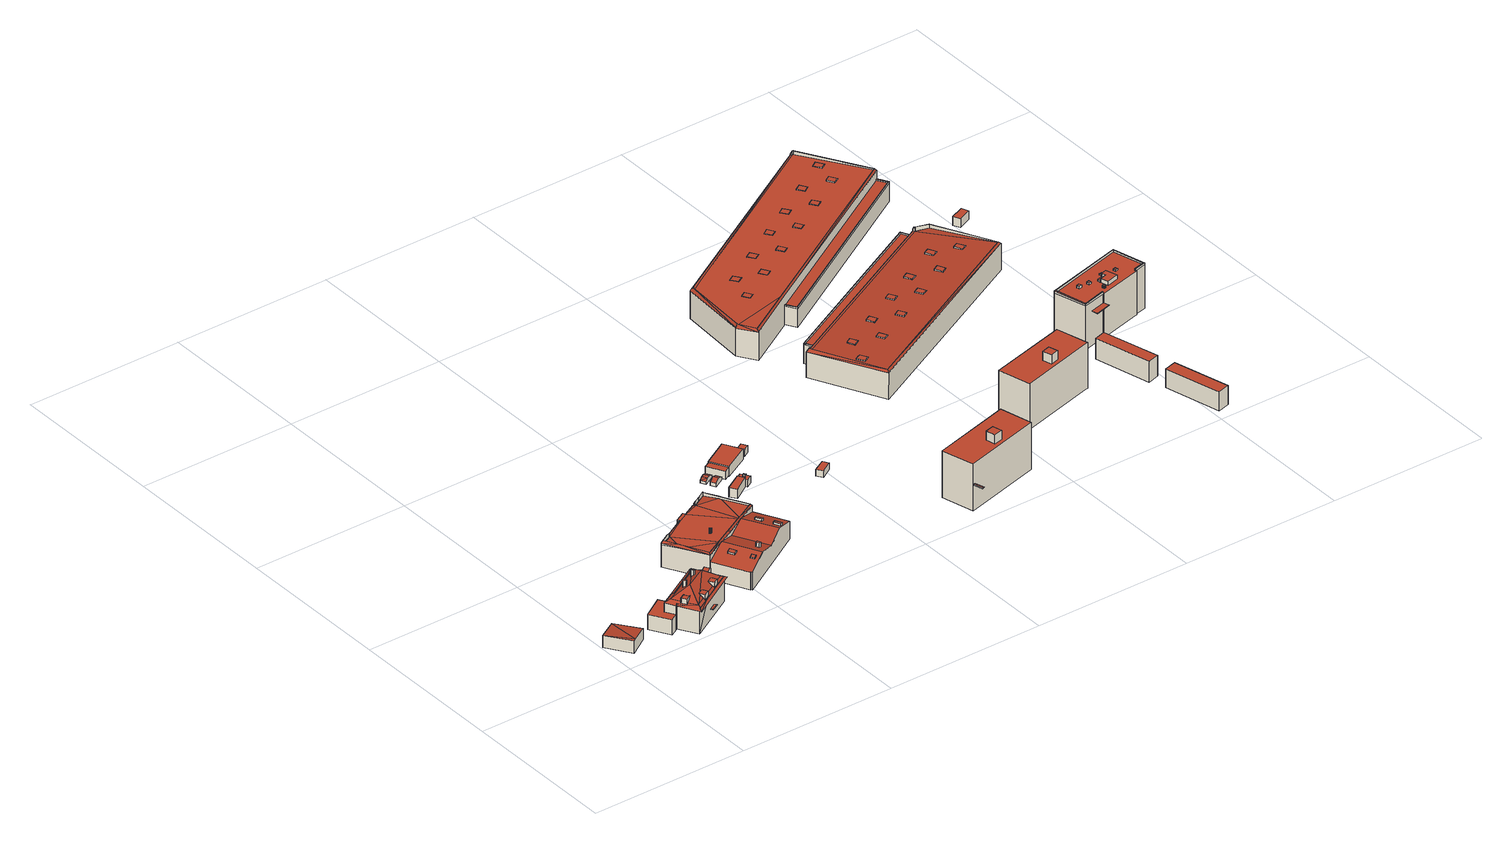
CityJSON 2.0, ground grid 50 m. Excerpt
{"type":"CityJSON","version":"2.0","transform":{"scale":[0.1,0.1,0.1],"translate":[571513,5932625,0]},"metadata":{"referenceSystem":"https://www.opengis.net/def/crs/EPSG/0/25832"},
"CityObjects":{
"building1":{"type":"Building","attributes":{"Grundfläche 2D":"64.911173","Grundhöhe NN":"1.165"},"geometry":[{"type":"Solid","lod":"3","boundaries":[[[[0,1,2]],[[3,2,4]],[[0,2,3]],[[4,2,1,5,6]],[[3,4,6,7]],[[0,3,7,8]],[[1,0,8,5]],[[6,5,8,7]]]],"semantics":{"surfaces":[{"type":"RoofSurface"},{"type":"WallSurface"},{"type":"GroundSurface"}],"values":[[0,0,0,1,1,1,1,2]]}}]},
"building2":{"type":"Building","attributes":{"Grundfläche 2D":"201.875138","Grundhöhe NN":"1.683"},"children":["building2-1","building2-2","building2-3","building2-4","building2-5","building2-6","building2-7"],"geometry":[{"type":"Solid","lod":"3","boundaries":[[[[9,10,11,12,13,14,15]],[[15,14,13,16]],[[17,18,19,20,21,22,23,15,16,13]],[[24,25,26,27,28,12,11]],[[26,25,24,29,30]],[[31,19,32,33,34,35,29,36,37]],[[38,26,30,29,35,34]],[[23,22,21,20,19,31,37]],[[39,40,41,42,26]],[[43,42,41,13,44]],[[27,26,42,12,28]],[[43,44,13,12,42]],[[39,26,38,34,33,32,19,41,40]],[[18,17,13,41,19]],[[45,46,47,48,49,50,51]],[[52,25,53,54,55]],[[31,56,35,55,57,58]],[[52,55,35,30]],[[59,60,22,58,57,61]],[[16,59,61,14]],[[14,61,62,63]],[[63,62,64,46,10]],[[10,46,45,11]],[[24,11,45,51]],[[24,51,65,54,53]],[[46,64,66,47]],[[48,47,66,67]],[[49,48,67,68]],[[50,49,68,69]],[[51,50,69,65]],[[69,68,67,66,64,62,61,57,55,54,65]],[[16,14,15]],[[14,63,10,9,15]],[[60,59,16,15,23,22]],[[29,24,25,52,30]],[[25,24,53]],[[30,35,29]],[[36,29,35,56,31,37]],[[37,31,58,22,23]]]],"semantics":{"surfaces":[{"type":"RoofSurface"},{"type":"WallSurface"},{"type":"GroundSurface"}],"values":[[0,0,0,0,0,0,0,0,0,0,0,0,0,0,0,1,1,1,1,1,1,1,1,1,1,1,1,1,1,1,2,0,0,0,0,0,0,0,0]]}}]},
"building2-1":{"type":"BuildingInstallation","parents":["building2"],"geometry":[{"type":"MultiSurface","lod":"3","boundaries":[[[40,70,71,72,73]],[[73,72,74,34]],[[38,75,71,70,39]],[[75,74,72,71]]],"semantics":{"surfaces":[{"type":"RoofSurface"},{"type":"WallSurface"}],"values":[0,1,1,1]}}]},
"building2-2":{"type":"BuildingInstallation","parents":["building2"],"geometry":[{"type":"MultiSurface","lod":"3","boundaries":[[[76,77,78,79]],[[80,81,76,79]],[[77,76,81,43,82]],[[82,83,78,77]],[[44,80,79,78,83]]],"semantics":{"surfaces":[{"type":"RoofSurface"},{"type":"WallSurface"}],"values":[0,1,1,1,1]}}]},
"building2-3":{"type":"BuildingInstallation","parents":["building2"],"geometry":[{"type":"MultiSurface","lod":"3","boundaries":[[[84,85,86,87]],[[87,86,88,27]],[[85,84,28,89]],[[89,88,86,85]]],"semantics":{"surfaces":[{"type":"RoofSurface"},{"type":"WallSurface"}],"values":[0,1,1,1]}}]},
"building2-4":{"type":"BuildingInstallation","parents":["building2"],"geometry":[{"type":"MultiSurface","lod":"3","boundaries":[[[90,91,92,93]],[[93,92,94,95]],[[90,93,95,96]],[[91,90,96,97]],[[92,91,97,94]]],"semantics":{"surfaces":[{"type":"RoofSurface"},{"type":"WallSurface"}],"values":[0,1,1,1,1]}}]},
"building2-5":{"type":"BuildingInstallation","parents":["building2"],"geometry":[{"type":"MultiSurface","lod":"3","boundaries":[[[98,99,100,101]],[[101,100,102,32]],[[99,98,33,103]],[[103,102,100,99]]],"semantics":{"surfaces":[{"type":"RoofSurface"},{"type":"WallSurface"}],"values":[0,1,1,1]}}]},
"building2-6":{"type":"BuildingInstallation","parents":["building2"],"geometry":[{"type":"MultiSurface","lod":"3","boundaries":[[[104,105,106,107,108]],[[108,107,109,17]],[[110,106,105,104,18,20]],[[21,109,107,106,110]]],"semantics":{"surfaces":[{"type":"RoofSurface"},{"type":"WallSurface"}],"values":[0,1,1,1]}}]},
"building2-7":{"type":"BuildingInstallation","parents":["building2"],"geometry":[{"type":"MultiSurface","lod":"3","boundaries":[[[111,112,113,114,115]],[[113,112,116,117]],[[118,116,112,111]],[[119,115,114,113,117,120]],[[111,115,119,118]],[[116,118,119,120,117]]],"semantics":{"surfaces":[{"type":"RoofSurface"},{"type":"WallSurface"},{"type":"OuterCeilingSurface"}],"values":[0,1,1,1,1,2]}}]},
"building3":{"type":"Building","attributes":{"Grundfläche 2D":"718.823413","Grundhöhe NN":"1.669"},"children":["building3-1","building3-2","building3-3","building3-4","building3-5","building3-6"],"geometry":[{"type":"Solid","lod":"3","boundaries":[[[[121,122,123]],[[124,122,121]],[[125,126,124]],[[126,122,124]],[[127,128,126,125]],[[127,129,130,131,132,128]],[[130,133,134,131]],[[135,136,134,133]],[[137,138,139,136,135,140,141]],[[142,143,144,145,146,147,139,138,148,149]],[[143,150,151,144]],[[152,153,151,150]],[[154,155,156,153,152]],[[156,155,157,158,159]],[[160,161,158,157]],[[162,161,160]],[[163,161,162]],[[164,165,166]],[[164,167,165]],[[167,164,168]],[[164,166,169]],[[170,171,172]],[[171,173,164,169,174,172]],[[175,176,164,173,177,178]],[[179,180,181]],[[182,183,184,180,179]],[[183,175,178,185,184]],[[182,186,183]],[[186,187,188,183]],[[188,189,190,183]],[[191,175,183,192,193]],[[175,194,195,196,197,176]],[[168,164,176,197,198]],[[199,200,201,202,203,204,205,140,206]],[[205,204,207,208,137]],[[209,148,208,207,210]],[[210,211,212,213,214,215,216,142,209]],[[183,190,192]],[[191,194,175]],[[167,168,121,123]],[[121,168,217,125,124]],[[129,127,125,217,218,219,130,133,130]],[[152,220,221,222,157,155,154]],[[222,190,162,160,157]],[[190,189,163,162]],[[189,188,161,163]],[[188,187,158,161]],[[187,186,182,179,181,151,153,156,159,158]],[[170,134,136,139,147,146,145,144,151,181,180,184,185,178,177,173,171]],[[170,172,174,169,166,126,128,132,131,134]],[[166,165,167,123,122,126]],[[168,223,224,217]],[[130,219,218,217,224,225,206,133]],[[133,206,140,135]],[[137,208,148,138]],[[142,216,150,143]],[[226,222,221,220,152,150,216,215,227]],[[192,190,222,226,228]],[[193,192,228,229]],[[191,193,229,230]],[[194,191,230,231,195]],[[196,195,231,232]],[[197,196,232,233]],[[198,197,233,234]],[[168,198,234,223]],[[199,206,225,235]],[[200,199,235,236]],[[237,202,201,200,236,238]],[[203,202,237,239]],[[240,211,210,207,204,203,239]],[[212,211,240,241]],[[213,212,241,242]],[[214,213,242,243]],[[215,214,243,227]],[[149,148,209,142]],[[141,140,205,137]],[[223,234,233,232,231,230,229,228,226,227,243,242,241,240,239,237,238,236,235,225,224]]]],"semantics":{"surfaces":[{"type":"RoofSurface"},{"type":"WallSurface"},{"type":"GroundSurface"}],"values":[[0,0,0,0,0,0,0,0,0,0,0,0,0,0,0,0,0,0,0,0,0,0,0,0,0,0,0,0,0,0,0,0,0,0,0,0,0,1,1,1,1,1,1,1,1,1,1,1,1,1,1,1,1,1,1,1,1,1,1,1,1,1,1,1,1,1,1,1,1,1,1,1,1,1,1,1,2]]}}]},
"building3-1":{"type":"BuildingInstallation","parents":["building3"],"geometry":[{"type":"MultiSurface","lod":"3","boundaries":[[[244,245,246,247]],[[247,246,248,249]],[[244,247,249,250]],[[245,244,250,251]],[[246,245,251,248]]],"semantics":{"surfaces":[{"type":"RoofSurface"},{"type":"WallSurface"}],"values":[0,1,1,1,1]}}]},
"building3-2":{"type":"BuildingInstallation","parents":["building3"],"geometry":[{"type":"MultiSurface","lod":"3","boundaries":[[[252,253,254,255]],[[255,254,256,257]],[[252,255,257,258]],[[253,252,258,259]],[[254,253,259,256]]],"semantics":{"surfaces":[{"type":"RoofSurface"},{"type":"WallSurface"}],"values":[0,1,1,1,1]}}]},
"building3-3":{"type":"BuildingInstallation","parents":["building3"],"geometry":[{"type":"MultiSurface","lod":"3","boundaries":[[[260,261,262,263]],[[263,262,264,265]],[[260,263,265,266]],[[261,260,266,267]],[[262,261,267,264]]],"semantics":{"surfaces":[{"type":"RoofSurface"},{"type":"WallSurface"}],"values":[0,1,1,1,1]}}]},
"building3-4":{"type":"BuildingInstallation","parents":["building3"],"geometry":[{"type":"MultiSurface","lod":"3","boundaries":[[[268,269,270,271]],[[272,273,271,270]],[[268,271,273,274]],[[274,275,269,268]],[[270,269,275,272]]],"semantics":{"surfaces":[{"type":"RoofSurface"},{"type":"WallSurface"}],"values":[0,1,1,1,1]}}]},
"building3-5":{"type":"BuildingInstallation","parents":["building3"],"geometry":[{"type":"MultiSurface","lod":"3","boundaries":[[[276,277,278,279]],[[279,278,280,281]],[[276,279,281,282]],[[277,276,282,283]],[[278,277,283,280]]],"semantics":{"surfaces":[{"type":"RoofSurface"},{"type":"WallSurface"}],"values":[0,1,1,1,1]}}]},
"building3-6":{"type":"BuildingInstallation","parents":["building3"],"geometry":[{"type":"MultiSurface","lod":"3","boundaries":[[[284,285,286,287,288,289,290,291,292,293,294,295,296,297,298,299,300,301,302,303,304,305,306,307,308,309]],[[287,286,310,311]],[[284,309,312,313]],[[285,284,313,314]],[[286,285,314,310]],[[288,287,311,315]],[[289,288,315,316]],[[290,289,316,317]],[[291,290,317,318]],[[292,291,318,319]],[[293,292,319,320]],[[294,293,320,321]],[[295,294,321,322]],[[296,295,322,323]],[[297,296,323,324]],[[298,297,324,325]],[[299,298,325,326]],[[300,299,326,327]],[[301,300,327,328]],[[302,301,328,329]],[[303,302,329,330]],[[304,303,330,331]],[[305,304,331,332]],[[306,305,332,333]],[[307,306,333,334]],[[308,307,334,335]],[[309,308,335,312]]],"semantics":{"surfaces":[{"type":"RoofSurface"},{"type":"WallSurface"}],"values":[0,1,1,1,1,1,1,1,1,1,1,1,1,1,1,1,1,1,1,1,1,1,1,1,1,1,1]}}]},
"building4":{"type":"Building","attributes":{"Grundfläche 2D":"6.693221","Grundhöhe NN":"1.765"},"geometry":[{"type":"Solid","lod":"3","boundaries":[[[[336,337,338]],[[339,340,338,341]],[[336,338,340]],[[342,339,341,343]],[[343,341,338,337,344,345]],[[342,343,345,346]],[[336,340,339,342,346,347]],[[337,336,347,344]],[[345,344,347,346]]]],"semantics":{"surfaces":[{"type":"RoofSurface"},{"type":"WallSurface"},{"type":"GroundSurface"}],"values":[[0,0,0,0,1,1,1,1,2]]}}]},
"building5":{"type":"Building","attributes":{"Grundfläche 2D":"14.439196","Grundhöhe NN":"1.629"},"geometry":[{"type":"Solid","lod":"3","boundaries":[[[[348,349,350,351]],[[352,353,351,350]],[[353,354,348,351]],[[354,355,349,348]],[[355,352,350,349]],[[355,354,353,352]]]],"semantics":{"surfaces":[{"type":"RoofSurface"},{"type":"WallSurface"},{"type":"GroundSurface"}],"values":[[0,1,1,1,1,2]]}}]},
"building6":{"type":"Building","attributes":{"Grundfläche 2D":"6.372736","Grundhöhe NN":"1.716"},"geometry":[{"type":"Solid","lod":"3","boundaries":[[[[356,357,358,359]],[[360,356,359,361]],[[361,359,358,362,363]],[[360,361,363,364]],[[357,356,360,364,365]],[[358,357,365,362]],[[363,362,365,364]]]],"semantics":{"surfaces":[{"type":"RoofSurface"},{"type":"WallSurface"},{"type":"GroundSurface"}],"values":[[0,0,1,1,1,1,2]]}}]},
"building7":{"type":"Building","attributes":{"Grundfläche 2D":"13.160797","Grundhöhe NN":"1.723"},"geometry":[{"type":"Solid","lod":"3","boundaries":[[[[366,367,368,369]],[[370,371,369,368]],[[371,372,366,369]],[[372,373,367,366]],[[373,370,368,367]],[[373,372,371,370]]]],"semantics":{"surfaces":[{"type":"RoofSurface"},{"type":"WallSurface"},{"type":"GroundSurface"}],"values":[[0,1,1,1,1,2]]}}]},
"building8":{"type":"Building","attributes":{"Grundfläche 2D":"6.324212","Grundhöhe NN":"1.735"},"children":["building8-1"],"geometry":[{"type":"Solid","lod":"3","boundaries":[[[[374,375,376,377,378,379]],[[376,375,374,380,381]],[[377,376,381,382]],[[379,378,377,382,383]],[[374,379,383,380]],[[381,380,383,382]]]],"semantics":{"surfaces":[{"type":"RoofSurface"},{"type":"WallSurface"},{"type":"GroundSurface"}],"values":[[0,1,1,1,1,2]]}}]},
"building8-1":{"type":"BuildingInstallation","parents":["building8"],"geometry":[{"type":"MultiSurface","lod":"3","boundaries":[[[384,385,386,387,388]],[[389,390,386,385]],[[390,391,388,387,386]],[[391,392,384,388]],[[392,389,385,384]]],"semantics":{"surfaces":[{"type":"RoofSurface"},{"type":"WallSurface"}],"values":[0,1,1,1,1]}}]},
"building9":{"type":"Building","attributes":{"Grundfläche 2D":"57.552962","Grundhöhe NN":"1.314"},"geometry":[{"type":"Solid","lod":"3","boundaries":[[[[393,394,395,396,397]],[[395,394,398,399]],[[400,397,396,395,399,401]],[[393,397,400,402]],[[394,393,402,398]],[[401,399,398,402,400]]]],"semantics":{"surfaces":[{"type":"RoofSurface"},{"type":"WallSurface"},{"type":"GroundSurface"}],"values":[[0,1,1,1,1,2]]}}]},
"building10":{"type":"Building","attributes":{"Grundfläche 2D":"4.506181","Grundhöhe NN":"1.540"},"geometry":[{"type":"Solid","lod":"3","boundaries":[[[[403,404,405,406]],[[407,408,406,405]],[[408,409,403,406]],[[409,410,404,403]],[[410,407,405,404]],[[410,409,408,407]]]],"semantics":{"surfaces":[{"type":"RoofSurface"},{"type":"WallSurface"},{"type":"GroundSurface"}],"values":[[0,1,1,1,1,2]]}}]},
"building11":{"type":"Building","attributes":{"Grundfläche 2D":"9.383256","Grundhöhe NN":"2.180"},"geometry":[{"type":"Solid","lod":"3","boundaries":[[[[411,412,413,414]],[[415,416,414,413]],[[416,417,411,414]],[[417,418,412,411]],[[418,415,413,412]],[[418,417,416,415]]]],"semantics":{"surfaces":[{"type":"RoofSurface"},{"type":"WallSurface"},{"type":"GroundSurface"}],"values":[[0,1,1,1,1,2]]}}]},
"building12":{"type":"Building","attributes":{"Grundfläche 2D":"268.471034","Grundhöhe NN":"0.979"},"children":["building12-1","building12-2"],"geometry":[{"type":"Solid","lod":"3","boundaries":[[[[419,420,421,422]],[[422,421,423,424]],[[419,422,424,425,426,427]],[[419,427,426,425,428,420]],[[421,420,428,423]],[[425,424,423,428]]]],"semantics":{"surfaces":[{"type":"RoofSurface"},{"type":"WallSurface"},{"type":"GroundSurface"}],"values":[[0,1,1,1,1,2]]}}]},
"building12-1":{"type":"BuildingInstallation","parents":["building12"],"geometry":[{"type":"MultiSurface","lod":"3","boundaries":[[[429,430,431,432]],[[432,431,433,434]],[[429,432,434,435]],[[430,429,435,436]],[[431,430,436,433]]],"semantics":{"surfaces":[{"type":"RoofSurface"},{"type":"WallSurface"}],"values":[0,1,1,1,1]}}]},
"building12-2":{"type":"BuildingInstallation","parents":["building12"],"geometry":[{"type":"MultiSurface","lod":"3","boundaries":[[[437,438,439,427,440]],[[441,442,439,438]],[[442,426,427,439]],[[426,443,440,427]],[[443,444,437,440]],[[444,441,438,437]],[[426,442,441,444,443]]],"semantics":{"surfaces":[{"type":"RoofSurface"},{"type":"WallSurface"},{"type":"OuterCeilingSurface"}],"values":[0,1,1,1,1,1,2]}}]},
"building13":{"type":"Building","attributes":{"Grundfläche 2D":"267.771009","Grundhöhe NN":"1.353"},"children":["building13-1","building13-2"],"geometry":[{"type":"Solid","lod":"3","boundaries":[[[[445,446,447,448,449]],[[449,448,450,451]],[[445,449,451,452]],[[453,447,446,445,452,454]],[[448,447,453,450]],[[452,451,450,453,454]]]],"semantics":{"surfaces":[{"type":"RoofSurface"},{"type":"WallSurface"},{"type":"GroundSurface"}],"values":[[0,1,1,1,1,2]]}}]},
"building13-1":{"type":"BuildingInstallation","parents":["building13"],"geometry":[{"type":"MultiSurface","lod":"3","boundaries":[[[455,456,457,458]],[[459,460,458,457]],[[455,458,460,461]],[[461,462,456,455]],[[457,456,462,459]]],"semantics":{"surfaces":[{"type":"RoofSurface"},{"type":"WallSurface"}],"values":[0,1,1,1,1]}}]},
"building13-2":{"type":"BuildingInstallation","parents":["building13"],"geometry":[{"type":"MultiSurface","lod":"3","boundaries":[[[463,464,465,466]],[[467,468,466,465]],[[468,469,463,466]],[[469,470,464,463]],[[470,467,465,464]],[[470,469,468,467]]],"semantics":{"surfaces":[{"type":"RoofSurface"},{"type":"WallSurface"},{"type":"OuterCeilingSurface"}],"values":[0,1,1,1,1,2]}}]},
"building14":{"type":"Building","attributes":{"Grundfläche 2D":"230.793294","Grundhöhe NN":"1.533"},"geometry":[{"type":"Solid","lod":"3","boundaries":[[[[471,472,473,474,475,476,477,478]],[[479,480,481,482,483]],[[484,480,473,472]],[[480,479,474,473]],[[475,474,479,483]],[[476,475,483,482]],[[482,485,477,476]],[[485,486,478,477]],[[471,478,486,487]],[[487,484,472,471]],[[488,489,490,481,480,484]],[[490,491,492,485,482,481]],[[492,493,486,485]],[[493,494,487,486]],[[494,488,484,487]],[[492,491,490,489,488,494,493]]]],"semantics":{"surfaces":[{"type":"RoofSurface"},{"type":"WallSurface"},{"type":"GroundSurface"}],"values":[[0,0,1,1,1,1,1,1,1,1,1,1,1,1,1,2]]}}]},
"building15":{"type":"Building","attributes":{"Grundfläche 2D":"1714.586540","Grundhöhe NN":"1.752"},"children":["building15-1","building15-2","building15-3","building15-4","building15-5","building15-6","building15-7","building15-8","building15-9","building15-10","building15-11"],"geometry":[{"type":"Solid","lod":"3","boundaries":[[[[495,496,497]],[[498,497,496]],[[499,500,496,495]],[[501,500,499]],[[502,500,501]],[[502,503,504,500]],[[505,504,503]],[[505,506,507,504]],[[508,509,507,506]],[[510,511,508]],[[511,509,508]],[[512,513,509,511]],[[514,515,513]],[[515,509,513]],[[516,517,518,519,520]],[[521,522,520,519]],[[520,523,524]],[[520,522,523]],[[500,519,525]],[[520,515,514,516]],[[509,515,520,524]],[[507,509,524,523]],[[522,504,507,523]],[[500,504,522,521]],[[500,525,496]],[[497,498,519,518]],[[519,500,521]],[[498,496,525,519]],[[526,527,528,495,497,518,517]],[[529,530,516,514,513,512,511,510,531,532]],[[517,516,530,526]],[[501,499,495,528,533]],[[503,502,501,533,534]],[[506,505,503,534,535]],[[510,508,506,535,531]],[[528,527,526,530,529,532,531,535,534,533]]]],"semantics":{"surfaces":[{"type":"RoofSurface"},{"type":"WallSurface"},{"type":"GroundSurface"}],"values":[[0,0,0,0,0,0,0,0,0,0,0,0,0,0,0,0,0,0,0,1,1,1,1,1,1,1,1,1,1,1,1,1,1,1,1,2]]}}]},
"building15-1":{"type":"BuildingInstallation","parents":["building15"],"geometry":[{"type":"MultiSurface","lod":"3","boundaries":[[[536,537,538,539]],[[539,538,540,541]],[[536,539,541,542]],[[537,536,542,543]],[[538,537,543,540]]],"semantics":{"surfaces":[{"type":"RoofSurface"},{"type":"WallSurface"}],"values":[0,1,1,1,1]}}]},
"building15-2":{"type":"BuildingInstallation","parents":["building15"],"geometry":[{"type":"MultiSurface","lod":"3","boundaries":[[[544,545,546,547]],[[548,549,545,544]],[[549,550,546,545]],[[550,551,547,546]],[[551,548,544,547]]],"semantics":{"surfaces":[{"type":"RoofSurface"},{"type":"WallSurface"}],"values":[0,1,1,1,1]}}]},
"building15-3":{"type":"BuildingInstallation","parents":["building15"],"geometry":[{"type":"MultiSurface","lod":"3","boundaries":[[[552,553,554,555]],[[555,554,556,557]],[[552,555,557,558]],[[553,552,558,559]],[[554,553,559,556]]],"semantics":{"surfaces":[{"type":"RoofSurface"},{"type":"WallSurface"}],"values":[0,1,1,1,1]}}]},
"building15-4":{"type":"BuildingInstallation","parents":["building15"],"geometry":[{"type":"MultiSurface","lod":"3","boundaries":[[[560,561,562,563]],[[563,562,564,565]],[[560,563,565,566]],[[561,560,566,567]],[[562,561,567,564]]],"semantics":{"surfaces":[{"type":"RoofSurface"},{"type":"WallSurface"}],"values":[0,1,1,1,1]}}]},
"building15-5":{"type":"BuildingInstallation","parents":["building15"],"geometry":[{"type":"MultiSurface","lod":"3","boundaries":[[[568,569,570,571]],[[571,570,572,573]],[[568,571,573,574]],[[569,568,574,575]],[[570,569,575,572]]],"semantics":{"surfaces":[{"type":"RoofSurface"},{"type":"WallSurface"}],"values":[0,1,1,1,1]}}]},
"building15-6":{"type":"BuildingInstallation","parents":["building15"],"geometry":[{"type":"MultiSurface","lod":"3","boundaries":[[[576,577,578,579]],[[579,578,580,581]],[[576,579,581,582]],[[577,576,582,583]],[[578,577,583,580]]],"semantics":{"surfaces":[{"type":"RoofSurface"},{"type":"WallSurface"}],"values":[0,1,1,1,1]}}]},
"building15-7":{"type":"BuildingInstallation","parents":["building15"],"geometry":[{"type":"MultiSurface","lod":"3","boundaries":[[[584,585,586,587]],[[587,586,588,589]],[[584,587,589,590]],[[585,584,590,591]],[[586,585,591,588]]],"semantics":{"surfaces":[{"type":"RoofSurface"},{"type":"WallSurface"}],"values":[0,1,1,1,1]}}]},
"building15-8":{"type":"BuildingInstallation","parents":["building15"],"geometry":[{"type":"MultiSurface","lod":"3","boundaries":[[[592,593,594,595]],[[595,594,596,597]],[[592,595,597,598]],[[593,592,598,599]],[[594,593,599,596]]],"semantics":{"surfaces":[{"type":"RoofSurface"},{"type":"WallSurface"}],"values":[0,1,1,1,1]}}]},
"building15-9":{"type":"BuildingInstallation","parents":["building15"],"geometry":[{"type":"MultiSurface","lod":"3","boundaries":[[[600,601,602,603]],[[603,602,604,605]],[[600,603,605,606]],[[601,600,606,607]],[[602,601,607,604]]],"semantics":{"surfaces":[{"type":"RoofSurface"},{"type":"WallSurface"}],"values":[0,1,1,1,1]}}]},
"building15-10":{"type":"BuildingInstallation","parents":["building15"],"geometry":[{"type":"MultiSurface","lod":"3","boundaries":[[[608,609,610,611,612,613,614]],[[615,616,612,611,610,609,617,618]],[[613,612,616,619]],[[620,608,614,613,619,621]],[[609,608,620,617]]],"semantics":{"surfaces":[{"type":"RoofSurface"},{"type":"WallSurface"}],"values":[0,1,1,1,1]}}]},
"building15-11":{"type":"BuildingInstallation","parents":["building15"],"geometry":[{"type":"MultiSurface","lod":"3","boundaries":[[[622,623,624,625]],[[625,624,626,627]],[[622,625,627,628]],[[623,622,628,629]],[[624,623,629,626]]],"semantics":{"surfaces":[{"type":"RoofSurface"},{"type":"WallSurface"}],"values":[0,1,1,1,1]}}]},
"building16":{"type":"Building","attributes":{"Grundfläche 2D":"1991.423264","Grundhöhe NN":"1.202"},"children":["building16-1","building16-2","building16-3","building16-4","building16-5","building16-6","building16-7","building16-8","building16-9","building16-10","building16-11","building16-12"],"geometry":[{"type":"Solid","lod":"3","boundaries":[[[[630,631,632,633,634]],[[635,633,632]],[[635,636,637,633]],[[638,637,636]],[[638,639,640,637]],[[639,641,642,643,644,640]],[[642,645,646,647,648,649,643]],[[650,649,648]],[[650,651,652,649]],[[653,652,651]],[[654,655,656]],[[656,655,657,658]],[[659,657,655,660,661,662,663,664]],[[662,661,665]],[[666,652,653]],[[630,634,654]],[[655,654,634]],[[655,634,633,660]],[[653,658,657,666]],[[666,657,659,652]],[[659,664,649,652]],[[643,649,664,663,662,665,640,644]],[[665,661,637,640]],[[661,660,633,637]],[[656,667,630,654]],[[668,632,631,630,667,669]],[[658,653,651,670,671]],[[667,656,658,671,672]],[[636,635,632,668,673]],[[639,638,636,673,674]],[[675,676,677,648,647,646,645,642,641,639,674,678]],[[651,650,648,677,670]],[[678,674,673,668,669,667,672,671,670,677,676,675]]]],"semantics":{"surfaces":[{"type":"RoofSurface"},{"type":"WallSurface"},{"type":"GroundSurface"}],"values":[[0,0,0,0,0,0,0,0,0,0,0,0,0,0,0,1,1,1,1,1,1,1,1,1,1,1,1,1,1,1,1,1,2]]}}]},
"building16-1":{"type":"BuildingInstallation","parents":["building16"],"geometry":[{"type":"MultiSurface","lod":"3","boundaries":[[[679,680,681,682]],[[683,684,680,679,685]],[[684,686,681,680]],[[686,687,682,681]],[[685,679,682,687,688]]],"semantics":{"surfaces":[{"type":"RoofSurface"},{"type":"WallSurface"}],"values":[0,1,1,1,1]}}]},
"building16-2":{"type":"BuildingInstallation","parents":["building16"],"geometry":[{"type":"MultiSurface","lod":"3","boundaries":[[[689,690,691,692]],[[692,691,693,694]],[[689,692,694,695]],[[690,689,695,696]],[[691,690,696,693]]],"semantics":{"surfaces":[{"type":"RoofSurface"},{"type":"WallSurface"}],"values":[0,1,1,1,1]}}]},
"building16-3":{"type":"BuildingInstallation","parents":["building16"],"geometry":[{"type":"MultiSurface","lod":"3","boundaries":[[[697,698,699,700]],[[700,699,701,702]],[[697,700,702,703]],[[698,697,703,704]],[[699,698,704,701]]],"semantics":{"surfaces":[{"type":"RoofSurface"},{"type":"WallSurface"}],"values":[0,1,1,1,1]}}]},
"building16-4":{"type":"BuildingInstallation","parents":["building16"],"geometry":[{"type":"MultiSurface","lod":"3","boundaries":[[[705,706,707,708]],[[708,707,709,710]],[[705,708,710,711]],[[706,705,711,712]],[[707,706,712,709]]],"semantics":{"surfaces":[{"type":"RoofSurface"},{"type":"WallSurface"}],"values":[0,1,1,1,1]}}]},
"building16-5":{"type":"BuildingInstallation","parents":["building16"],"geometry":[{"type":"MultiSurface","lod":"3","boundaries":[[[713,714,715,716]],[[716,715,717,718]],[[713,716,718,719]],[[714,713,719,720]],[[715,714,720,717]]],"semantics":{"surfaces":[{"type":"RoofSurface"},{"type":"WallSurface"}],"values":[0,1,1,1,1]}}]},
"building16-6":{"type":"BuildingInstallation","parents":["building16"],"geometry":[{"type":"MultiSurface","lod":"3","boundaries":[[[721,722,723,724]],[[724,723,725,726]],[[721,724,726,727]],[[722,721,727,728]],[[723,722,728,725]]],"semantics":{"surfaces":[{"type":"RoofSurface"},{"type":"WallSurface"}],"values":[0,1,1,1,1]}}]},
"building16-7":{"type":"BuildingInstallation","parents":["building16"],"geometry":[{"type":"MultiSurface","lod":"3","boundaries":[[[729,730,731,732]],[[732,731,733,734]],[[729,732,734,735]],[[730,729,735,736]],[[731,730,736,733]]],"semantics":{"surfaces":[{"type":"RoofSurface"},{"type":"WallSurface"}],"values":[0,1,1,1,1]}}]},
"building16-8":{"type":"BuildingInstallation","parents":["building16"],"geometry":[{"type":"MultiSurface","lod":"3","boundaries":[[[737,738,739,740]],[[740,739,741,742]],[[737,740,742,743]],[[738,737,743,744]],[[739,738,744,741]]],"semantics":{"surfaces":[{"type":"RoofSurface"},{"type":"WallSurface"}],"values":[0,1,1,1,1]}}]},
"building16-9":{"type":"BuildingInstallation","parents":["building16"],"geometry":[{"type":"MultiSurface","lod":"3","boundaries":[[[745,746,747,748]],[[748,747,749,750]],[[745,748,750,751]],[[746,745,751,752]],[[747,746,752,749]]],"semantics":{"surfaces":[{"type":"RoofSurface"},{"type":"WallSurface"}],"values":[0,1,1,1,1]}}]},
"building16-10":{"type":"BuildingInstallation","parents":["building16"],"geometry":[{"type":"MultiSurface","lod":"3","boundaries":[[[753,754,755,756]],[[756,755,757,758]],[[753,756,758,759]],[[754,753,759,760]],[[755,754,760,757]]],"semantics":{"surfaces":[{"type":"RoofSurface"},{"type":"WallSurface"}],"values":[0,1,1,1,1]}}]},
"building16-11":{"type":"BuildingInstallation","parents":["building16"],"geometry":[{"type":"MultiSurface","lod":"3","boundaries":[[[761,762,763,764]],[[764,763,765,766]],[[761,764,766,767]],[[762,761,767,768]],[[763,762,768,765]]],"semantics":{"surfaces":[{"type":"RoofSurface"},{"type":"WallSurface"}],"values":[0,1,1,1,1]}}]},
"building16-12":{"type":"BuildingInstallation","parents":["building16"],"geometry":[{"type":"MultiSurface","lod":"3","boundaries":[[[769,770,771,772]],[[772,771,773,774]],[[769,772,774,775]],[[770,769,775,776]],[[771,770,776,773]]],"semantics":{"surfaces":[{"type":"RoofSurface"},{"type":"WallSurface"}],"values":[0,1,1,1,1]}}]},
"building17":{"type":"Building","attributes":{"Grundfläche 2D":"253.788900","Grundhöhe NN":"1.532"},"geometry":[{"type":"Solid","lod":"3","boundaries":[[[[777,778,779,780,781,782,783,784,785]],[[786,787,788,789]],[[790,791,786,780,779,778]],[[786,789,781,780]],[[782,781,789,788]],[[788,787,783,782]],[[787,792,784,783]],[[792,793,785,784]],[[793,794,777,785]],[[794,790,778,777]],[[795,796,792,787,786,791,790,797,798]],[[793,792,796,799]],[[794,793,799,800]],[[790,794,800,797]],[[796,795,798,797,800,799]]]],"semantics":{"surfaces":[{"type":"RoofSurface"},{"type":"WallSurface"},{"type":"GroundSurface"}],"values":[[0,0,1,1,1,1,1,1,1,1,1,1,1,1,2]]}}]},
"building18":{"type":"Building","attributes":{"Grundfläche 2D":"69.218500","Grundhöhe NN":"3.136"},"geometry":[{"type":"Solid","lod":"3","boundaries":[[[[801,802,803,804]],[[805,806,804,803]],[[806,807,801,804]],[[807,808,802,801]],[[808,805,803,802]],[[808,807,806,805]]]],"semantics":{"surfaces":[{"type":"RoofSurface"},{"type":"WallSurface"},{"type":"GroundSurface"}],"values":[[0,1,1,1,1,2]]}}]},
"building19":{"type":"Building","attributes":{"Grundfläche 2D":"69.072967","Grundhöhe NN":"2.528"},"geometry":[{"type":"Solid","lod":"3","boundaries":[[[[809,810,811,812]],[[813,814,812,811]],[[814,815,809,812]],[[815,816,810,809]],[[816,813,811,810]],[[816,815,814,813]]]],"semantics":{"surfaces":[{"type":"RoofSurface"},{"type":"WallSurface"},{"type":"GroundSurface"}],"values":[[0,1,1,1,1,2]]}}]},
"building20":{"type":"Building","attributes":{"Grundfläche 2D":"276.618928","Grundhöhe NN":"1.541"},"children":["building20-1","building20-2","building20-3","building20-4","building20-5","building20-6","building20-7"],"geometry":[{"type":"Solid","lod":"3","boundaries":[[[[817,818,819,820,821,822]],[[823,824,825,826,827,828,829,830,831,832,833,834,835,836,837],[838,839,840,841,842,843]],[[844,845,846,847,848,849,850,851,852,853,854,855,856,857,858]],[[840,839,818,817]],[[839,838,819,818]],[[838,843,820,819]],[[843,842,821,820]],[[822,821,842,841]],[[817,822,841,840]],[[837,836,835,851,850,849]],[[852,851,835,834]],[[853,852,834,833]],[[854,853,833,832]],[[830,856,855,854,832,831]],[[830,829,857,856]],[[829,828,859,844,858,857]],[[859,860,845,844]],[[860,861,846,845]],[[861,862,847,846]],[[862,823,848,847]],[[823,837,849,848]],[[863,824,823,864,865,866,867,868]],[[868,867,869,825,824,863]],[[827,826,825,869,870,871]],[[828,827,871,872]],[[859,828,872,873]],[[860,859,873,874]],[[861,860,874,875]],[[862,861,875,876]],[[866,865,864,823,862,876]],[[872,871,870,869,867,866,876,875,874,873]]]],"semantics":{"surfaces":[{"type":"RoofSurface"},{"type":"WallSurface"},{"type":"GroundSurface"}],"values":[[0,0,0,1,1,1,1,1,1,1,1,1,1,1,1,1,1,1,1,1,1,1,1,1,1,1,1,1,1,1,2]]}}]},
"building20-1":{"type":"BuildingInstallation","parents":["building20"],"geometry":[{"type":"MultiSurface","lod":"3","boundaries":[[[877,878,879,880]],[[880,879,881,882]],[[877,880,882,883]],[[878,877,883,884]],[[879,878,884,881]]],"semantics":{"surfaces":[{"type":"RoofSurface"},{"type":"WallSurface"}],"values":[0,1,1,1,1]}}]},
"building20-2":{"type":"BuildingInstallation","parents":["building20"],"geometry":[{"type":"MultiSurface","lod":"3","boundaries":[[[885,886,887,888]],[[888,887,889,890]],[[885,888,890,891]],[[886,885,891,892]],[[887,886,892,889]]],"semantics":{"surfaces":[{"type":"RoofSurface"},{"type":"WallSurface"}],"values":[0,1,1,1,1]}}]},
"building20-3":{"type":"BuildingInstallation","parents":["building20"],"geometry":[{"type":"MultiSurface","lod":"3","boundaries":[[[893,894,895,896,897,898,899,900,901,902,903,904,905,906,907,908,909,910,911,912,913,914,915,916,917,918,919,920]],[[921,922,897,896]],[[923,924,894,893]],[[924,925,895,894]],[[925,921,896,895]],[[922,926,898,897]],[[926,927,899,898]],[[927,928,900,899]],[[928,929,901,900]],[[929,930,902,901]],[[930,931,903,902]],[[931,932,904,903]],[[932,933,905,904]],[[933,934,906,905]],[[934,935,907,906]],[[935,936,908,907]],[[936,937,909,908]],[[937,938,910,909]],[[938,939,911,910]],[[939,940,912,911]],[[940,941,913,912]],[[941,942,914,913]],[[942,943,915,914]],[[943,944,916,915]],[[944,945,917,916]],[[945,946,918,917]],[[946,947,919,918]],[[947,948,920,919]],[[948,923,893,920]]],"semantics":{"surfaces":[{"type":"RoofSurface"},{"type":"WallSurface"}],"values":[0,1,1,1,1,1,1,1,1,1,1,1,1,1,1,1,1,1,1,1,1,1,1,1,1,1,1,1,1]}}]},
"building20-4":{"type":"BuildingInstallation","parents":["building20"],"geometry":[{"type":"MultiSurface","lod":"3","boundaries":[[[949,950,951,952]],[[952,951,953,954]],[[954,955,949,952]],[[955,956,950,949]],[[951,950,956,953]]],"semantics":{"surfaces":[{"type":"RoofSurface"},{"type":"WallSurface"}],"values":[0,1,1,1,1]}}]},
"building20-5":{"type":"BuildingInstallation","parents":["building20"],"geometry":[{"type":"MultiSurface","lod":"3","boundaries":[[[957,958,959,960]],[[960,959,961,962]],[[957,960,962,963]],[[958,957,963,964]],[[959,958,964,961]]],"semantics":{"surfaces":[{"type":"RoofSurface"},{"type":"WallSurface"}],"values":[0,1,1,1,1]}}]},
"building20-6":{"type":"BuildingInstallation","parents":["building20"],"geometry":[{"type":"MultiSurface","lod":"3","boundaries":[[[965,966,967,968]],[[968,967,969,970]],[[965,968,970,971]],[[966,965,971,972]],[[967,966,972,969]]],"semantics":{"surfaces":[{"type":"RoofSurface"},{"type":"WallSurface"}],"values":[0,1,1,1,1]}}]},
"building20-7":{"type":"BuildingInstallation","parents":["building20"],"geometry":[{"type":"MultiSurface","lod":"3","boundaries":[[[973,974,975,976,863,864]],[[977,974,973,978]],[[975,974,977,979]],[[976,975,979,980]],[[863,976,980,868]],[[863,868,865,864]],[[864,865,978,973]],[[978,865,868,980,979,977]]],"semantics":{"surfaces":[{"type":"RoofSurface"},{"type":"WallSurface"},{"type":"OuterCeilingSurface"}],"values":[0,1,1,1,1,1,1,2]}}]},
"building21":{"type":"Building","attributes":{"Grundfläche 2D":"10.945345","Grundhöhe NN":"1.838"},"geometry":[{"type":"Solid","lod":"3","boundaries":[[[[981,982,983,984]],[[985,986,984,983]],[[986,987,981,984]],[[987,988,982,981]],[[988,985,983,982]],[[988,987,986,985]]]],"semantics":{"surfaces":[{"type":"RoofSurface"},{"type":"WallSurface"},{"type":"GroundSurface"}],"values":[[0,1,1,1,1,2]]}}]}
},
"vertices":[
[4,126,51],[54,52,52],[64,58,51],[65,166,44],[114,91,47],[54,52,12],[114,91,12],[65,166,12],[4,126,12],
[233,123,94],[232,122,94],[191,98,94],[209,93,103],[344,172,103],[315,159,101],[348,189,94],[345,177,101],[360,144,103],[368,129,103],[384,101,103],[372,131,100],[371,134,99],[364,153,97],[353,181,94],[208,68,94],[224,51,98],[250,24,103],[234,50,103],[225,66,103],[245,4,94],[248,14,99],[393,99,99],[353,83,103],[336,74,103],[297,51,103],[293,40,99],[335,56,94],[403,96,94],[280,42,103],[275,52,113],[282,60,116],[330,115,136],[264,78,136],[308,129,118],[311,133,117],[191,98,66],[232,122,66],[233,123,66],[213,156,66],[148,116,66],[184,54,66],[208,68,66],[246,13,97],[213,71,98],[213,71,17],[246,13,17],[359,79,99],[395,100,17],[395,100,97],[349,179,98],[350,177,98],[349,179,17],[238,114,17],[238,114,101],[232,122,17],[208,68,17],[233,123,17],[213,156,17],[148,116,17],[184,54,17],
[273,55,116],[283,37,116],[300,47,116],[290,65,116],[300,47,100],[283,37,100],
[306,132,138],[311,124,138],[315,126,138],[310,135,138],[310,135,115],[306,132,115],[311,124,123],[315,126,122],
[239,74,116],[221,64,116],[230,48,116],[248,59,116],[230,48,100],[221,64,100],
[263,95,138],[267,98,138],[261,107,138],[257,104,138],[261,107,115],[257,104,115],[263,95,123],[267,98,123],
[328,87,116],[339,69,116],[355,79,116],[345,97,116],[355,79,100],[339,69,100],
[355,120,116],[372,131,116],[373,131,116],[363,147,116],[346,136,116],[363,147,100],[373,131,99],
[309,50,54],[314,42,54],[336,54,54],[335,56,54],[331,63,54],[314,42,52],[336,54,52],[309,50,52],[331,63,52],[335,56,52],
[399,357,94],[387,345,100],[402,353,100],[366,338,94],[362,336,94],[368,335,100],[364,333,94],[391,292,100],[390,285,94],[429,211,94],[396,283,100],[392,289,100],[431,208,94],[433,213,100],[435,210,94],[489,242,100],[500,244,94],[550,270,94],[532,265,100],[487,237,94],[493,240,94],[610,302,94],[664,330,94],[604,303,100],[602,302,100],[601,302,100],[574,287,100],[597,295,94],[603,298,94],[667,332,94],[662,334,100],[666,333,94],[622,408,100],[623,415,94],[599,459,94],[618,416,100],[598,462,94],[596,457,100],[596,456,100],[594,460,94],[568,441,100],[549,436,94],[552,433,100],[403,351,89],[387,345,89],[368,335,88],[402,353,89],[399,357,88],[391,292,92],[433,213,94],[489,242,94],[396,283,92],[491,243,94],[392,289,92],[505,412,89],[474,396,89],[492,244,94],[601,301,94],[622,408,92],[604,303,94],[662,334,94],[618,416,92],[553,430,89],[602,302,94],[601,302,94],[596,456,88],[596,457,88],[568,441,89],[552,433,89],[549,436,88],[503,414,88],[549,436,87],[548,438,86],[503,414,89],[500,421,89],[469,405,89],[473,398,89],[399,359,87],[429,207,73],[485,101,73],[486,101,74],[487,102,74],[489,97,74],[551,133,96],[493,240,96],[431,208,74],[606,166,78],[550,270,78],[603,298,96],[658,197,96],[719,233,74],[717,237,74],[719,238,73],[668,334,73],[666,333,73],[667,332,73],[362,336,88],[364,333,88],[390,285,92],[623,415,92],[599,459,88],[598,462,88],[399,357,17],[362,336,17],[431,208,17],[598,462,17],[666,333,17],[549,436,17],[548,438,17],[503,414,17],[500,421,17],[469,405,17],[473,398,17],[399,359,17],[429,207,17],[485,101,17],[487,102,17],[486,101,17],[489,97,17],[719,233,17],[717,237,17],[719,238,17],[668,334,17],
[491,178,92],[501,183,95],[491,202,95],[481,197,92],[491,202,90],[481,197,86],[491,178,86],[501,183,90],
[645,260,97],[654,265,94],[644,284,94],[635,278,97],[644,284,87],[635,278,90],[645,260,90],[654,265,87],
[564,165,102],[571,168,102],[566,177,102],[559,174,102],[566,177,86],[559,174,88],[564,165,88],[571,168,86],
[680,216,95],[670,235,95],[661,230,97],[671,211,97],[661,230,91],[671,211,91],[680,216,87],[670,235,87],
[520,129,91],[528,133,95],[522,144,95],[514,140,91],[522,144,90],[514,140,87],[520,129,87],[528,133,90],
[501,293,106],[501,294,106],[502,294,106],[502,295,106],[503,296,106],[503,297,106],[503,298,106],[502,298,106],[502,299,106],[501,300,106],[500,300,106],[499,300,106],[498,300,106],[497,300,106],[496,299,106],[496,298,106],[495,297,106],[495,296,106],[496,296,106],[496,295,106],[496,294,106],[497,294,106],[497,293,106],[498,293,106],[499,293,106],[500,293,106],[502,294,93],[502,295,93],[500,293,93],[501,293,93],[501,294,93],[503,296,93],[503,297,93],[503,298,93],[502,298,92],[502,299,92],[501,300,92],[500,300,92],[499,300,92],[498,300,92],[497,300,92],[496,299,92],[496,298,92],[495,297,92],[495,296,92],[496,296,92],[496,295,92],[496,294,93],[497,294,93],[497,293,93],[498,293,93],[499,293,93],
[692,594,26],[700,579,26],[711,585,32],[712,606,32],[703,601,32],[721,590,32],[724,613,26],[733,597,26],[700,579,18],[733,597,18],[724,613,18],[692,594,18],
[728,476,46],[779,508,46],[767,528,46],[715,497,46],[767,528,16],[715,497,16],[728,476,16],[779,508,16],
[732,564,34],[748,573,27],[739,588,27],[724,580,34],[717,555,27],[708,571,27],[739,588,17],[708,571,17],[717,555,17],[748,573,17],
[729,620,43],[759,568,43],[777,579,43],[748,630,43],[777,579,17],[748,630,17],[729,620,17],[759,568,17],
[768,530,39],[780,509,39],[783,503,39],[801,514,39],[791,531,39],[785,540,39],[768,530,17],[783,503,17],[801,514,17],[785,540,17],
[794,523,44],[790,530,44],[785,528,44],[787,524,44],[789,521,44],[790,530,39],[785,528,39],[789,521,39],[794,523,39],
[859,622,46],[829,677,46],[748,631,46],[748,630,46],[778,578,46],[829,677,13],[748,631,13],[778,578,13],[748,630,13],[859,622,13],
[869,628,37],[887,639,37],[877,657,37],[859,647,37],[877,657,15],[859,647,15],[869,628,15],[887,639,15],
[956,428,43],[968,409,43],[1004,431,43],[994,450,43],[1004,431,22],[994,450,22],[956,428,22],[968,409,22],
[1201,51,161],[1447,116,161],[1421,218,161],[1173,153,161],[1421,218,10],[1173,153,10],[1201,51,10],[1201,51,95],[1201,51,97],[1447,116,10],
[1306,93,190],[1334,100,190],[1326,129,190],[1299,122,190],[1326,129,161],[1299,122,161],[1306,93,161],[1334,100,161],
[1208,19,97],[1214,21,97],[1205,52,97],[1199,50,97],[1214,21,95],[1205,52,95],[1199,50,95],[1208,19,95],
[1557,268,161],[1798,332,161],[1803,333,161],[1777,434,161],[1531,371,161],[1777,434,14],[1531,371,14],[1557,268,14],[1803,333,14],[1798,332,14],
[1689,316,190],[1681,345,190],[1655,338,190],[1663,309,190],[1655,338,161],[1663,309,161],[1689,316,161],[1681,345,161],
[1673,429,57],[1624,417,57],[1629,396,57],[1678,409,57],[1629,396,55],[1678,409,55],[1673,429,55],[1624,417,55],
[1270,892,79],[1288,858,79],[1289,859,79],[1273,891,79],[1805,1161,79],[1821,1129,79],[1823,1130,79],[1805,1164,79],[1273,891,75],[1289,859,75],[1820,1128,75],[1821,1129,75],[1805,1161,75],[1288,858,75],[1823,1130,75],[1805,1164,75],[1270,892,75],[1288,858,15],[1289,859,15],[1820,1128,15],[1821,1129,15],[1823,1130,15],[1805,1164,15],[1270,892,15],
[1230,829,101],[1238,826,111],[1239,833,101],[1242,828,111],[1233,823,101],[1343,616,111],[1341,609,104],[1959,923,104],[1964,925,104],[1957,928,111],[1868,1115,104],[1867,1117,104],[1863,1112,109],[1828,1130,104],[1826,1124,109],[1826,1131,104],[1823,1130,103],[1823,1130,102],[1821,1129,101],[1820,1128,101],[1822,1123,109],[1820,1128,96],[1239,834,96],[1239,833,96],[1242,828,96],[1822,1123,96],[1343,616,108],[1957,928,108],[1863,1112,96],[1826,1124,96],[1238,826,96],[1239,834,18],[1239,833,18],[1230,829,18],[1821,1129,18],[1820,1128,18],[1826,1131,18],[1823,1130,18],[1341,609,18],[1964,925,18],[1867,1117,18],
[1755,909,107],[1771,918,107],[1760,941,107],[1743,932,107],[1760,941,103],[1743,932,103],[1755,909,104],[1771,918,104],
[1575,915,104],[1558,906,104],[1570,883,104],[1587,892,104],[1575,915,100],[1558,906,100],[1570,883,101],[1587,892,101],
[1786,992,104],[1803,1000,104],[1791,1023,104],[1774,1015,104],[1791,1023,100],[1774,1015,100],[1786,992,101],[1803,1000,101],
[1863,964,107],[1879,972,107],[1867,995,107],[1851,987,107],[1867,995,103],[1851,987,103],[1863,964,104],[1879,972,104],
[1647,855,107],[1664,863,107],[1652,886,107],[1635,878,107],[1652,886,103],[1635,878,103],[1647,855,104],[1664,863,104],
[1463,829,104],[1480,838,104],[1468,860,104],[1451,852,104],[1468,860,100],[1451,852,100],[1463,829,101],[1480,838,101],
[1670,934,104],[1687,942,104],[1675,965,104],[1658,957,104],[1675,965,100],[1658,957,100],[1670,934,101],[1687,942,101],
[1540,800,107],[1556,809,107],[1544,832,107],[1528,823,107],[1544,832,103],[1528,823,103],[1540,800,104],[1556,809,104],
[1355,774,104],[1372,783,104],[1361,806,104],[1344,797,104],[1361,806,100],[1344,797,100],[1355,774,101],[1372,783,101],
[1342,700,107],[1330,723,107],[1321,719,107],[1320,718,107],[1313,715,107],[1325,692,107],[1326,692,107],[1320,718,103],[1313,715,103],[1330,723,103],[1321,719,103],[1325,692,104],[1342,700,104],[1326,692,104],
[1433,746,107],[1449,754,107],[1437,777,107],[1421,769,107],[1437,777,103],[1421,769,103],[1433,746,104],[1449,754,104],
[1171,1259,100],[1166,1255,100],[1163,1254,100],[1169,1250,111],[1174,1253,111],[1150,1036,101],[1150,1035,101],[1156,1036,111],[1181,984,103],[1184,979,103],[1186,987,111],[1189,982,103],[1345,1075,103],[1907,1413,111],[1340,1078,111],[1909,1408,103],[1911,1410,103],[1912,1410,103],[1916,1412,103],[1908,1414,111],[1793,1619,99],[1790,1624,99],[1788,1616,111],[1782,1621,100],[1171,1259,99],[1174,1253,99],[1782,1620,97],[1785,1615,98],[1782,1621,97],[1788,1616,98],[1169,1250,99],[1156,1036,107],[1340,1078,107],[1907,1413,107],[1908,1414,107],[1186,987,107],[1785,1615,111],[1171,1259,12],[1163,1254,12],[1166,1255,12],[1790,1624,12],[1782,1621,12],[1782,1620,12],[1150,1035,12],[1184,979,12],[1911,1410,12],[1912,1410,12],[1916,1412,12],[1909,1408,12],
[1270,1154,106],[1253,1144,106],[1266,1122,106],[1283,1132,106],[1266,1152,104],[1253,1144,104],[1270,1154,104],[1266,1122,105],[1283,1132,105],[1278,1141,104],
[1292,1207,104],[1309,1217,104],[1296,1239,103],[1278,1229,103],[1296,1239,101],[1278,1229,101],[1292,1207,102],[1309,1217,102],
[1502,1331,104],[1518,1341,104],[1505,1363,104],[1488,1352,104],[1505,1363,101],[1488,1352,101],[1502,1331,102],[1518,1341,102],
[1702,1449,104],[1718,1459,104],[1705,1481,104],[1688,1470,104],[1705,1481,101],[1688,1470,101],[1702,1449,102],[1718,1459,102],
[1371,1183,106],[1388,1193,106],[1374,1216,106],[1357,1206,106],[1374,1216,103],[1357,1206,103],[1371,1183,104],[1388,1193,104],
[1684,1369,106],[1701,1379,106],[1687,1401,106],[1671,1391,106],[1687,1401,103],[1671,1391,103],[1684,1369,104],[1701,1379,104],
[1775,1453,107],[1788,1431,107],[1805,1440,107],[1791,1463,107],[1805,1440,104],[1791,1463,103],[1775,1453,103],[1788,1431,104],
[1397,1269,104],[1414,1279,104],[1400,1301,104],[1383,1291,104],[1400,1301,101],[1383,1291,101],[1397,1269,102],[1414,1279,102],
[1806,1511,104],[1822,1520,104],[1808,1543,104],[1792,1533,104],[1808,1543,101],[1792,1533,101],[1806,1511,102],[1822,1520,102],
[1598,1387,104],[1614,1397,104],[1601,1419,103],[1584,1409,103],[1601,1419,101],[1584,1409,101],[1598,1387,102],[1614,1397,102],
[1476,1245,106],[1493,1255,106],[1480,1278,106],[1463,1268,106],[1480,1278,103],[1463,1268,103],[1476,1245,104],[1493,1255,104],
[1580,1307,106],[1597,1317,106],[1583,1339,106],[1567,1329,106],[1583,1339,103],[1567,1329,103],[1580,1307,104],[1597,1317,104],
[1931,1377,79],[1912,1410,79],[1911,1410,79],[1909,1408,79],[1928,1378,79],[1363,1043,79],[1345,1075,79],[1343,1073,79],[1363,1040,79],[1909,1408,75],[1345,1075,75],[1363,1043,75],[1928,1378,75],[1912,1410,75],[1911,1410,75],[1343,1073,75],[1363,1040,75],[1931,1377,75],[1909,1408,15],[1343,1073,15],[1912,1410,15],[1911,1410,15],[1363,1040,15],[1931,1377,15],
[1956,187,92],[2002,10,92],[2039,20,92],[1993,196,92],[2039,20,31],[1993,196,31],[1956,187,31],[2002,10,31],
[1896,419,92],[1942,242,92],[1978,252,92],[1932,429,92],[1978,252,25],[1932,429,25],[1896,419,25],[1942,242,25],
[2048,573,169],[2030,568,169],[2034,555,169],[2014,550,169],[2021,526,169],[2059,536,169],[1985,502,156],[1985,500,156],[1986,500,156],[2122,535,156],[2124,535,156],[2123,537,156],[2122,537,156],[2121,540,156],[2122,540,156],[2157,549,156],[2131,647,156],[1889,584,156],[1914,486,156],[1984,505,156],[1985,505,156],[2034,555,156],[2030,568,156],[2048,573,156],[2059,536,156],[2021,526,156],[2014,550,156],[2160,547,162],[2133,650,162],[1884,586,162],[1912,483,162],[1985,502,162],[1985,505,162],[1984,505,162],[1914,486,162],[1889,584,162],[2131,647,162],[2157,549,162],[2122,540,162],[2121,540,162],[2122,537,162],[2123,537,162],[2160,547,156],[2133,650,156],[1884,586,156],[1912,483,156],[1985,500,128],[1985,502,128],[1985,502,127],[1985,502,15],[1985,500,15],[1985,500,127],[1986,500,15],[2122,535,15],[2124,535,15],[2123,537,15],[2160,547,15],[2133,650,15],[1884,586,15],[1912,483,15],
[2022,553,162],[2020,562,162],[2011,560,162],[2013,551,162],[2011,560,156],[2013,551,156],[2022,553,156],[2020,562,156],
[2042,575,161],[2041,582,161],[2033,581,161],[2035,574,161],[2033,581,156],[2035,574,156],[2042,575,156],[2041,582,156],
[2007,521,163],[2008,521,163],[2008,522,163],[2009,522,163],[2009,523,163],[2010,524,163],[2010,525,163],[2010,526,163],[2009,526,163],[2009,527,163],[2009,528,163],[2008,528,163],[2007,528,163],[2007,529,163],[2006,529,163],[2005,529,163],[2004,528,163],[2003,528,163],[2003,527,163],[2002,527,163],[2002,526,163],[2002,525,163],[2002,524,163],[2002,523,163],[2003,522,163],[2004,521,163],[2005,521,163],[2006,521,163],[2009,522,156],[2009,523,156],[2007,521,156],[2008,521,156],[2008,522,156],[2010,524,156],[2010,525,156],[2010,526,156],[2009,526,156],[2009,527,156],[2009,528,156],[2008,528,156],[2007,528,156],[2007,529,156],[2006,529,156],[2005,529,156],[2004,528,156],[2003,528,156],[2003,527,156],[2002,527,156],[2002,526,156],[2002,525,156],[2002,524,156],[2002,523,156],[2003,522,156],[2004,521,156],[2005,521,156],[2006,521,156],
[2086,570,161],[2084,577,161],[2076,575,161],[2078,568,161],[2076,575,156],[2078,568,156],[2086,570,156],[2084,577,156],
[1958,562,164],[1956,571,164],[1947,568,164],[1949,560,164],[1947,568,156],[1949,560,156],[1958,562,156],[1956,571,156],
[1990,561,162],[1988,569,162],[1980,567,162],[1982,559,162],[1980,567,156],[1982,559,156],[1990,561,156],[1988,569,156],
[1936,489,128],[1941,469,128],[1991,482,128],[1986,500,128],[1941,469,127],[1936,489,127],[1991,482,127],[1986,500,127],
[1993,1178,46],[2003,1156,46],[2045,1174,46],[2036,1196,46],[2045,1174,18],[2036,1196,18],[1993,1178,18],[2003,1156,18]
]}
